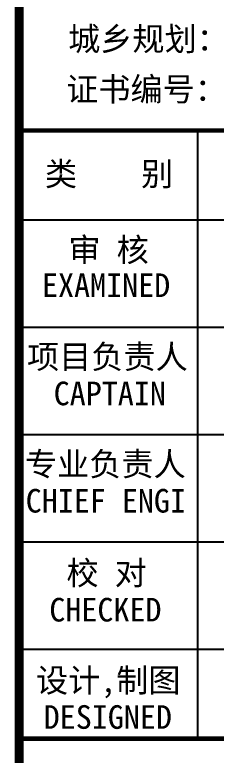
# Model space of a CAD drawing. Extents: x 69728788 to 150676229, y 20164216 to 43663798.
# Drawn here: x 75373240 to 75377737, y 20531751 to 20548239 of the extents above; entities that cross this region are included whole.
import ezdxf

# ---------------------------------------------------------------- set-up
doc = ezdxf.new("R2010")
doc.units = 0
doc.header["$LTSCALE"] = 1000
doc.header["$MEASUREMENT"] = 0
doc.layers.add('图框', color=253, linetype='CONTINUOUS')
doc.styles.add('STYLE-黑体', font='simhei.ttf')
doc.styles.add('黑体', font='simhei.ttf', dxfattribs={"width": 0.6, "height": 4.3})

msp = doc.modelspace()

# ---------------------------------------------------------------- linework, layer by layer
at = {"layer": '图框', "color": 0}
for p, q in [((75373339, 20543671), (75385357, 20543671)), ((75373339, 20543671), (75385357, 20543671)), ((75373339, 20541281), (75385357, 20541281)), ((75373339, 20538890), (75385357, 20538890)), ((75373339, 20536500), (75385357, 20536500)), ((75373339, 20534110), (75385357, 20534110))]:
    msp.add_line(p, q, dxfattribs=at)
at = {"layer": '图框', "color": 4, "const_width": 197}
msp.add_lwpolyline([(75385357, 20448366), (75373339, 20448366), (75373339, 20563166), (75385357, 20563166)], dxfattribs=at)
at = {"layer": '图框', "color": 0, "const_width": 100}
msp.add_lwpolyline([(75373339, 20545663), (75385357, 20545663), (75385357, 20525345), (75373339, 20525345)], close=True, dxfattribs=at)
at = {"layer": '图框', "color": 0}
for points in [[(75377323, 20543671), (75377323, 20545663)], [(75377323, 20532118), (75377323, 20543671)]]:
    msp.add_lwpolyline(points, dxfattribs=at)
at = {"layer": '图框', "color": 0, "const_width": 100}
msp.add_lwpolyline([(75373339, 20532118), (75385357, 20532118)], dxfattribs=at)

# ---------------------------------------------------------------- texts
at = {"layer": '图框', "color": 4, "style": '黑体'}
for s, height, p in [('城乡规划：', 525.9, (75374431, 20547440)), ('证书编号：皖 城规编(162037)', 525.89, (75374389, 20546320))]:
    msp.add_text(s, height=height, dxfattribs=at).set_placement(p)
at = {"layer": '图框', "color": 0, "style": 'STYLE-黑体'}
for s, p in [('类    别 ', (75373913, 20544433)), ('审 核', (75374439, 20542743)), ('EXAMINED ', (75373848, 20541954)), ('项目负责人', (75373514, 20540361)), ('CAPTAIN', (75374109, 20539544)), ('专业负责人', (75373469, 20537971)), ('CHIEF ENGI', (75373484, 20537154)), ('校 对', (75374394, 20535545)), ('CHECKED  ', (75374011, 20534728)), ('设计,制图', (75373714, 20533155)), ('DESIGNED ', (75373886, 20532338))]:
    msp.add_text(s, height=525.9, dxfattribs=at).set_placement(p)

doc.saveas('drawing.dxf')
